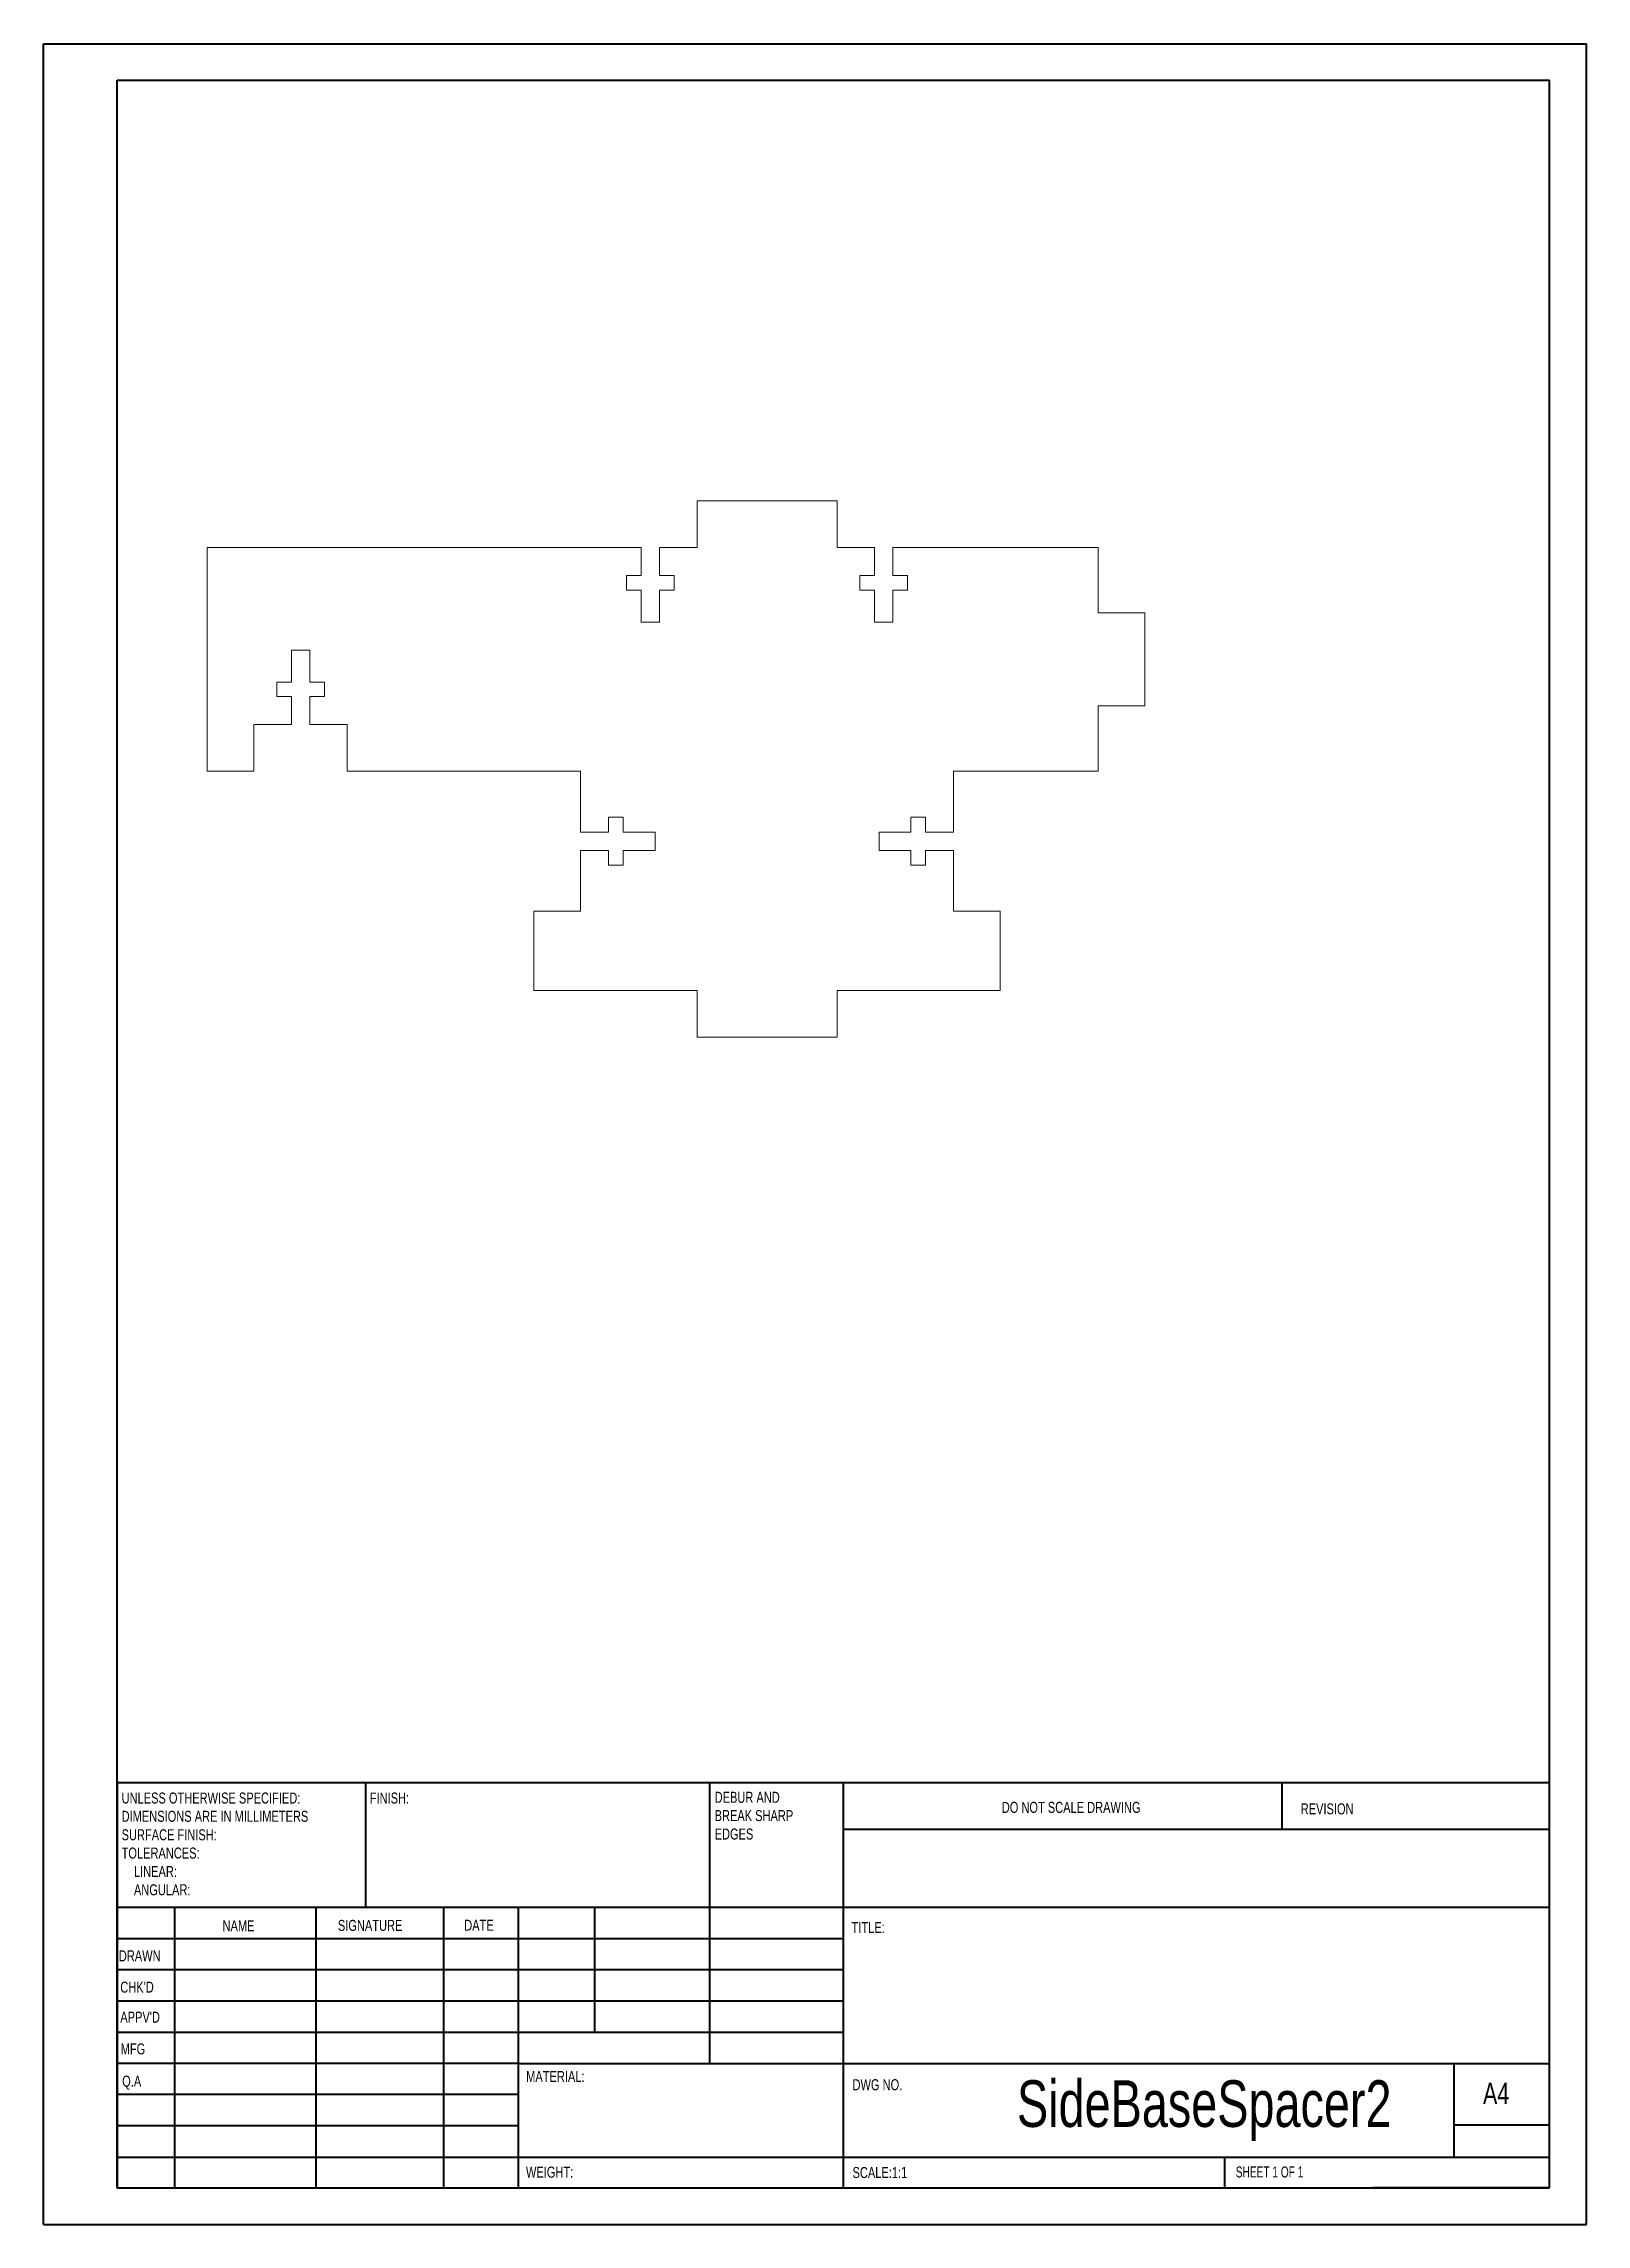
# Model space of a CAD drawing. Header units: inches. Extents: x 0 to 8.3, y 0 to 11.7.
import ezdxf

# ---------------------------------------------------------------- set-up
doc = ezdxf.new("R2010")
doc.units = ezdxf.units.IN
doc.header["$MEASUREMENT"] = 0
doc.styles.add('SLDTEXTSTYLE0', font='TXT', dxfattribs={"width": 0.75})
doc.styles.add('SLDTEXTSTYLE1', font='TXT', dxfattribs={"width": 0.6875})

# ---------------------------------------------------------------- blocks, each defined once
blk = doc.blocks.new('SW_NOTE_0')
at = {"color": 0, "linetype": 'Continuous', "lineweight": 0, "attachment_point": 1, "style": 'SLDTEXTSTYLE0'}
for s, insert, char_height in [('DEBUR AND', (0, 0.076), 0.0591), ('BREAK SHARP', (0, -0.022), 0.05906), ('EDGES', (0, -0.121), 0.0591)]:
    blk.add_mtext(s, dxfattribs=dict(at, insert=insert, char_height=char_height))
blk = doc.blocks.new('SW_NOTE_1')
at = {"color": 0, "linetype": 'Continuous', "lineweight": 0, "attachment_point": 1, "style": 'SLDTEXTSTYLE0'}
for s, insert, char_height in [('UNLESS OTHERWISE SPECIFIED:', (0, 0.076), 0.05906), ('DIMENSIONS ARE IN MILLIMETERS', (0, -0.022), 0.05906), ('TOLERANCES:', (0, -0.219), 0.05906), ('SURFACE FINISH:', (0, -0.121), 0.05906), ('LINEAR:', (0.066, -0.318), 0.0591), ('ANGULAR:', (0.066, -0.416), 0.0591)]:
    blk.add_mtext(s, dxfattribs=dict(at, insert=insert, char_height=char_height))

msp = doc.modelspace()

# ---------------------------------------------------------------- linework, layer by layer
at = {"color": 7, "linetype": 'Continuous', "lineweight": 40}
for p, q in [((0.003, 0.008), (0.003, 11.701)), ((0.003, 11.701), (8.271, 11.701)), ((8.271, 0.008), (8.271, 11.701)), ((8.271, 11.505), (8.271, 11.701)), ((0.397, 11.505), (8.074, 11.505)), ((0.397, 0.205), (0.397, 11.505)), ((8.074, 0.205), (8.074, 11.505)), ((0.398, 2.377), (8.074, 2.377)), ((0.398, 2.377), (0.398, 0.202)), ((1.729, 1.708), (1.729, 2.377)), ((3.571, 2.377), (3.571, 0.871)), ((4.288, 2.377), (4.288, 0.202)), ((6.641, 2.13), (6.641, 2.381)), ((8.074, 2.126), (4.288, 2.126)), ((8.074, 1.708), (0.398, 1.708)), ((0.705, 1.708), (0.705, 0.202)), ((1.461, 1.708), (1.461, 0.202)), ((2.146, 1.708), (2.146, 0.202)), ((2.548, 0.202), (2.548, 1.708)), ((2.957, 1.038), (2.957, 1.708)), ((4.288, 1.54), (0.398, 1.54)), ((4.288, 1.373), (0.398, 1.373)), ((4.288, 1.206), (0.398, 1.206)), ((4.288, 1.038), (0.398, 1.038)), ((2.548, 0.871), (0.398, 0.871)), ((2.548, 0.871), (8.074, 0.871)), ((7.562, 0.373), (7.562, 0.875)), ((2.548, 0.704), (0.398, 0.704)), ((2.548, 0.536), (0.398, 0.536)), ((8.074, 0.54), (7.562, 0.54)), ((0.398, 0.369), (8.074, 0.369)), ((6.334, 0.205), (6.334, 0.373)), ((0.397, 0.205), (8.074, 0.205)), ((8.074, 0.205), (7.126, 0.205)), ((0.003, 0.008), (8.271, 0.008))]:
    msp.add_line(p, q, dxfattribs=at)
at = {"color": 7, "linetype": 'Continuous', "lineweight": 15}
for p, q in [((3.505, 9.25), (3.505, 9)), ((3.505, 9.25), (4.255, 9.25)), ((4.255, 9.25), (4.255, 9)), ((0.88, 9), (0.88, 7.8)), ((3.206, 9), (0.88, 9)), ((3.206, 9), (3.206, 8.85)), ((3.304, 9), (3.304, 8.85)), ((3.505, 9), (3.304, 9)), ((4.456, 9), (4.255, 9)), ((4.456, 9), (4.456, 8.85)), ((4.554, 9), (4.554, 8.85)), ((5.655, 9), (4.554, 9)), ((5.655, 8.65), (5.655, 9)), ((3.127, 8.85), (3.206, 8.85)), ((3.127, 8.85), (3.127, 8.771)), ((3.127, 8.771), (3.206, 8.771)), ((3.206, 8.771), (3.206, 8.6)), ((3.304, 8.85), (3.383, 8.85)), ((3.304, 8.771), (3.304, 8.6)), ((3.304, 8.771), (3.383, 8.771)), ((3.383, 8.85), (3.383, 8.771)), ((4.456, 8.85), (4.377, 8.85)), ((4.377, 8.85), (4.377, 8.771)), ((4.456, 8.771), (4.377, 8.771)), ((4.456, 8.771), (4.456, 8.6)), ((4.633, 8.85), (4.554, 8.85)), ((4.554, 8.771), (4.554, 8.6)), ((4.633, 8.771), (4.554, 8.771)), ((4.633, 8.85), (4.633, 8.771)), ((3.206, 8.6), (3.304, 8.6)), ((4.554, 8.6), (4.456, 8.6)), ((5.905, 8.65), (5.655, 8.65)), ((5.905, 8.15), (5.905, 8.65)), ((1.331, 8.45), (1.429, 8.45)), ((1.331, 8.278), (1.331, 8.45)), ((1.429, 8.278), (1.429, 8.45)), ((1.331, 8.278), (1.252, 8.278)), ((1.252, 8.278), (1.252, 8.2)), ((1.331, 8.2), (1.252, 8.2)), ((1.331, 8.05), (1.331, 8.2)), ((1.429, 8.278), (1.508, 8.278)), ((1.429, 8.2), (1.508, 8.2)), ((1.429, 8.05), (1.429, 8.2)), ((1.508, 8.278), (1.508, 8.2)), ((5.905, 8.15), (5.655, 8.15)), ((5.655, 7.8), (5.655, 8.15)), ((1.13, 7.8), (1.13, 8.05)), ((1.13, 8.05), (1.331, 8.05)), ((1.429, 8.05), (1.63, 8.05)), ((1.63, 7.8), (1.63, 8.05)), ((0.88, 7.8), (1.13, 7.8)), ((1.63, 7.8), (2.88, 7.8)), ((2.88, 7.8), (2.88, 7.474)), ((5.655, 7.8), (4.88, 7.8)), ((4.88, 7.8), (4.88, 7.474)), ((3.109, 7.553), (3.03, 7.553)), ((3.03, 7.553), (3.03, 7.474)), ((3.109, 7.474), (3.109, 7.553)), ((4.73, 7.553), (4.651, 7.553)), ((4.651, 7.553), (4.651, 7.474)), ((4.73, 7.474), (4.73, 7.553)), ((3.03, 7.474), (2.88, 7.474)), ((2.88, 7.375), (2.88, 7.05)), ((2.88, 7.375), (3.03, 7.375)), ((3.03, 7.375), (3.03, 7.297)), ((3.28, 7.474), (3.109, 7.474)), ((3.109, 7.297), (3.109, 7.375)), ((3.109, 7.375), (3.28, 7.375)), ((3.28, 7.375), (3.28, 7.474)), ((4.651, 7.474), (4.48, 7.474)), ((4.48, 7.474), (4.48, 7.375)), ((4.48, 7.375), (4.651, 7.375)), ((4.651, 7.375), (4.651, 7.297)), ((4.88, 7.474), (4.73, 7.474)), ((4.73, 7.297), (4.73, 7.375)), ((4.73, 7.375), (4.88, 7.375)), ((4.88, 7.375), (4.88, 7.05)), ((3.03, 7.297), (3.109, 7.297)), ((4.651, 7.297), (4.73, 7.297)), ((2.63, 7.05), (2.63, 6.625)), ((2.63, 7.05), (2.88, 7.05)), ((5.13, 7.05), (4.88, 7.05)), ((5.13, 6.625), (5.13, 7.05)), ((2.63, 6.625), (3.505, 6.625)), ((3.505, 6.375), (3.505, 6.625)), ((5.13, 6.625), (4.255, 6.625)), ((4.255, 6.375), (4.255, 6.625)), ((3.505, 6.375), (4.255, 6.375))]:
    msp.add_line(p, q, dxfattribs=at)

# ---------------------------------------------------------------- block references
at = {"color": 7, "linetype": 'Continuous', "lineweight": 0}
for name, p in [('SW_NOTE_1', (0.421, 2.248)), ('SW_NOTE_0', (3.599, 2.252))]:
    msp.add_blockref(name, p, dxfattribs=at)

# ---------------------------------------------------------------- texts
for s, insert, char_height, attachment_point, style in [('FINISH:', (1.751, 2.324), 0.0591, 1, 'SLDTEXTSTYLE0'), ('DO NOT SCALE DRAWING', (5.138, 2.274), 0.05906, 1, 'SLDTEXTSTYLE0'), ('REVISION', (6.74, 2.266), 0.0591, 1, 'SLDTEXTSTYLE0'), ('NAME', (0.962, 1.639), 0.0591, 1, 'SLDTEXTSTYLE0'), ('SIGNATURE', (1.58, 1.641), 0.0591, 1, 'SLDTEXTSTYLE0'), ('DATE', (2.257, 1.642), 0.0591, 1, 'SLDTEXTSTYLE0'), ('TITLE:', (4.333, 1.63), 0.0591, 1, 'SLDTEXTSTYLE0'), ('DRAWN', (0.406, 1.478), 0.0591, 1, 'SLDTEXTSTYLE0'), ("CHK'D", (0.414, 1.31), 0.0591, 1, 'SLDTEXTSTYLE0'), ("APPV'D", (0.414, 1.149), 0.0591, 1, 'SLDTEXTSTYLE0'), ('MFG', (0.416, 0.979), 0.0591, 1, 'SLDTEXTSTYLE0'), ('MATERIAL:', (2.589, 0.831), 0.0591, 1, 'SLDTEXTSTYLE0'), ('Q.A', (0.424, 0.806), 0.0591, 1, 'SLDTEXTSTYLE0'), ('DWG NO.', (4.338, 0.787), 0.0591, 1, 'SLDTEXTSTYLE0'), ('SideBaseSpacer2', (6.223, 0.781), 0.25, 2, 'SLDTEXTSTYLE0'), ('A4', (7.717, 0.768), 0.1146, 1, 'SLDTEXTSTYLE0'), ('WEIGHT:', (2.588, 0.318), 0.059, 1, 'SLDTEXTSTYLE0'), ('SCALE:1:1', (4.338, 0.316), 0.0591, 1, 'SLDTEXTSTYLE0'), ('SHEET 1 OF 1', (6.392, 0.319), 0.05906, 1, 'SLDTEXTSTYLE1')]:
    msp.add_mtext(s, dxfattribs=dict(at, insert=insert, char_height=char_height, attachment_point=attachment_point, style=style))

doc.saveas('drawing.dxf')
